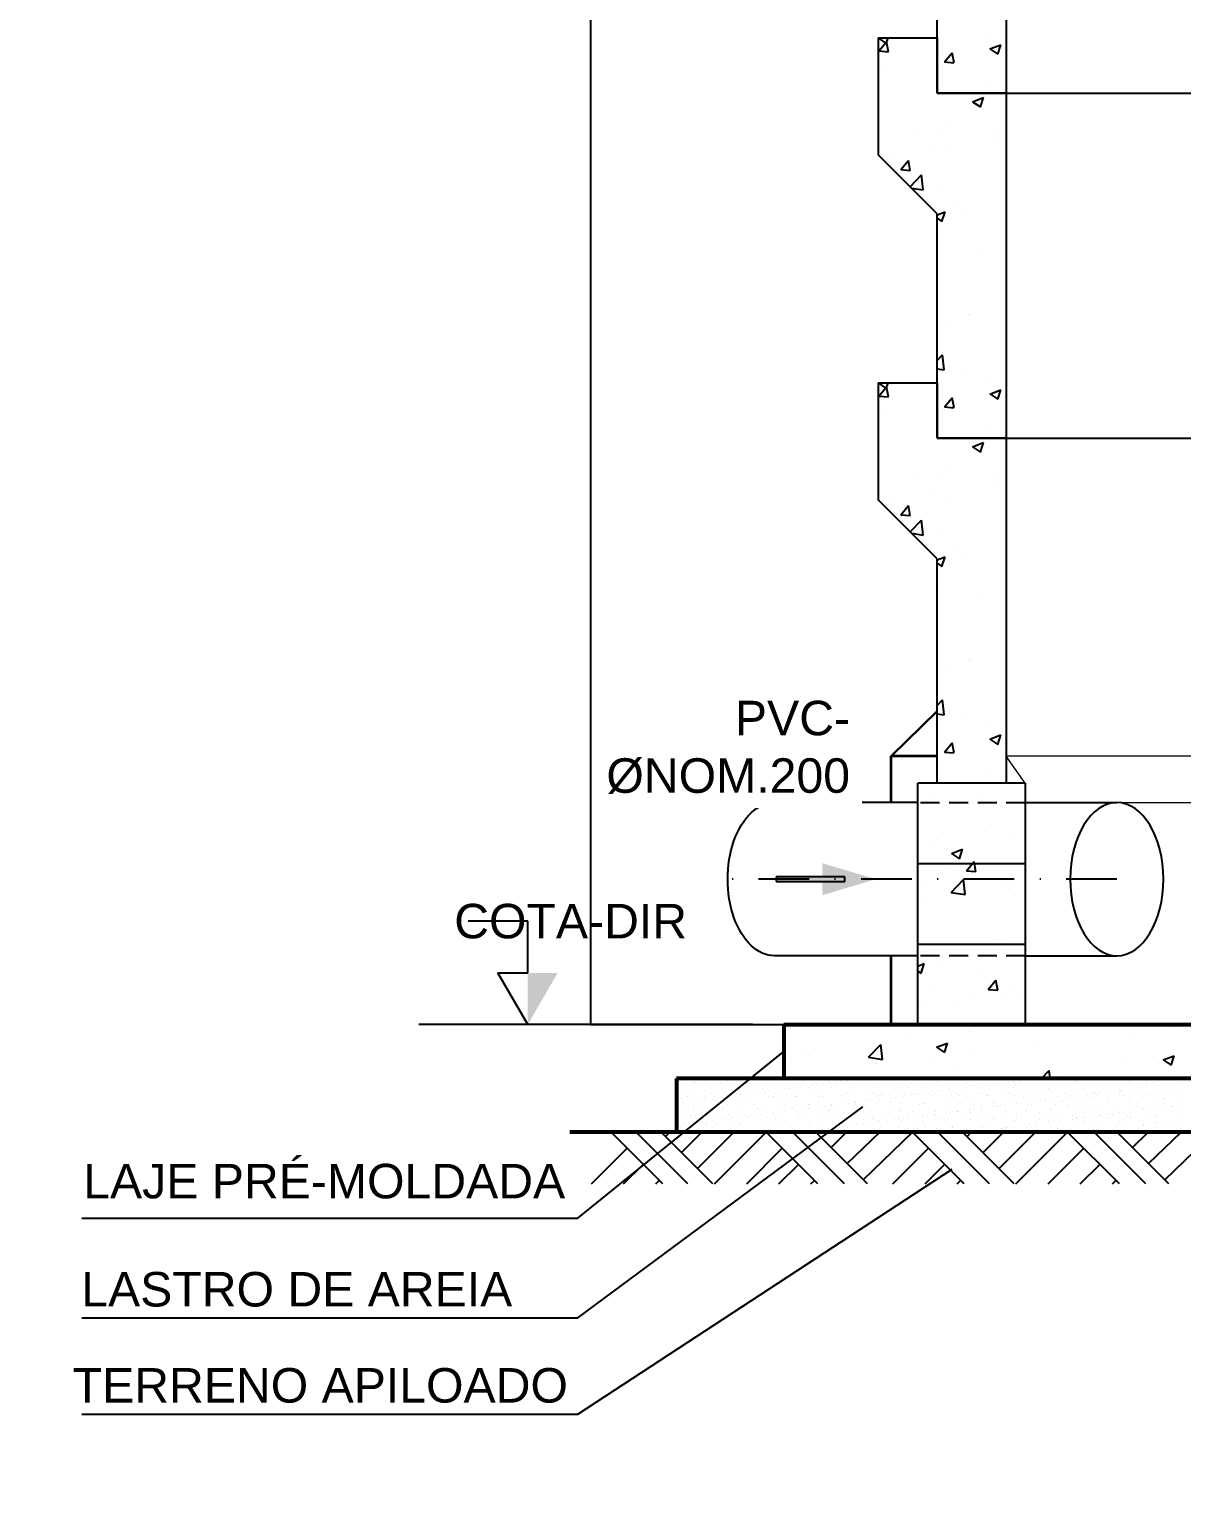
# Model space of a CAD drawing. Extents: x -160 to 364724, y -100 to 7353297.
# Drawn here: x 361129.9 to 361243.3, y 7349176.6 to 7349322.3 of the extents above; entities that cross this region are included whole.
import ezdxf
from ezdxf.enums import TextEntityAlignment as Align

# ---------------------------------------------------------------- set-up
doc = ezdxf.new("R2010")
doc.units = 0
doc.header["$LTSCALE"] = 5
for name, pattern in [('HIDDEN', [0.375, 0.25, -0.125]), ('SGC_DASHDOT', [1, 0.5, -0.25, 0, -0.25]), ('SGC_HIDDEN', [0.375, 0.25, -0.125])]:
    doc.linetypes.add(name, pattern=pattern)
doc.layers.add('AL3', color=3, linetype='Continuous', lineweight=35)
for name, color, linetype in [('desenho', 4, 'Continuous'), ('GER-SIMBOLOS', 1, 'Continuous'), ('PAREDE CONCRETO CORTE', 5, 'Continuous'), ('Paredes', 7, 'Continuous'), ('Q-PLATO', 5, 'Continuous'), ('SANC_COTAS', 1, 'Continuous'), ('SANC_TEXTO', 2, 'Continuous'), ('SGC-Eixos', 253, 'SGC_DASHDOT'), ('SGC-PONTAS', 1, 'SGC_HIDDEN'), ('SGC-Tubos (Desenho Bifilar)', 3, 'Continuous'), ('VEGETAÇÃO', 7, 'Continuous'), ('VISTA 1', 1, 'Continuous'), ('VISTA 2', 2, 'Continuous'), ('VISTA 3', 3, 'Continuous')]:
    doc.layers.add(name, color=color, linetype=linetype)
doc.styles.add('R-80', font='arial.ttf')
doc.styles.get("Standard").update_dxf_attribs({"font": 'arial.ttf'})

msp = doc.modelspace()

# ---------------------------------------------------------------- hatches: boundary and pattern name
at = {"linetype": 'HIDDEN', "ltscale": 40}
for points in [[(361207.95, 7349240.188), (361213.194, 7349238.62), (361207.953, 7349237.043)], [(361210.163, 7349238.849), (361210.152, 7349238.403), (361203.379, 7349238.397), (361203.39, 7349238.843)]]:
    msp.add_hatch(color=256, dxfattribs=at).paths.add_polyline_path(points)

# ---------------------------------------------------------------- linework, layer by layer
for p, q in [((361203.39, 7349238.843), (361203.379, 7349238.397)), ((361203.379, 7349238.397), (361210.152, 7349238.403)), ((361210.163, 7349238.849), (361203.39, 7349238.843)), ((361210.152, 7349238.403), (361210.163, 7349238.849))]:
    msp.add_line(p, q, dxfattribs=at)
msp.add_solid([(361185.125, 7349224.304), (361185.121, 7349224.3), (361185.162, 7349224.267), (361185.158, 7349224.263)])
at = {"layer": 'AL3', "linetype": 'Continuous', "lineweight": 30}
msp.add_line((361214.71, 7349250.714), (361219.242, 7349255.156), dxfattribs=at)
at = {"layer": 'AL3'}
for p, q in [((361214.71, 7349246.162), (361214.71, 7349250.714)), ((361219.242, 7349250.714), (361214.71, 7349250.714)), ((361214.71, 7349224.283), (361214.71, 7349231.078))]:
    msp.add_line(p, q, dxfattribs=at)
at = {"layer": 'desenho', "color": 1}
for p, q in [((361226.036, 7349316.016), (361293.982, 7349316.016)), ((361226.036, 7349282.044), (361293.982, 7349282.044))]:
    msp.add_line(p, q, dxfattribs=at)
at = {"layer": 'GER-SIMBOLOS', "linetype": 'Continuous'}
for p, q in [((361178.924, 7349234.491), (361173.04, 7349234.491)), ((361178.924, 7349224.299), (361175.982, 7349229.395)), ((361175.982, 7349229.395), (361178.924, 7349229.395))]:
    msp.add_line(p, q, dxfattribs=at)
at = {"layer": 'GER-SIMBOLOS'}
for p, q in [((361178.924, 7349229.395), (361178.924, 7349234.491)), ((361192.225, 7349208.615), (361187.129, 7349213.711)), ((361194.702, 7349208.615), (361189.606, 7349213.711)), ((361197.143, 7349208.615), (361192.047, 7349213.711)), ((361192.558, 7349213.362), (361192.907, 7349213.711)), ((361194.141, 7349211.78), (361196.072, 7349213.711)), ((361195.723, 7349210.198), (361199.236, 7349213.711)), ((361197.305, 7349208.615), (361202.401, 7349213.711)), ((361207.497, 7349208.615), (361202.401, 7349213.711)), ((361210.118, 7349208.615), (361205.022, 7349213.711)), ((361212.379, 7349208.615), (361207.283, 7349213.711)), ((361208.801, 7349212.193), (361210.32, 7349213.711)), ((361210.384, 7349210.611), (361213.599, 7349213.711)), ((361211.966, 7349209.028), (361216.822, 7349213.711)), ((361221.918, 7349208.615), (361216.822, 7349213.711)), ((361224.395, 7349208.615), (361219.299, 7349213.711)), ((361226.836, 7349208.615), (361221.74, 7349213.711)), ((361222.251, 7349213.362), (361222.6, 7349213.711)), ((361223.833, 7349211.78), (361225.764, 7349213.711)), ((361225.415, 7349210.198), (361228.929, 7349213.711)), ((361226.998, 7349208.615), (361232.094, 7349213.711)), ((361237.19, 7349208.615), (361232.094, 7349213.711)), ((361239.81, 7349208.615), (361234.714, 7349213.711)), ((361242.072, 7349208.615), (361236.976, 7349213.711)), ((361238.494, 7349212.193), (361240.012, 7349213.711)), ((361240.076, 7349210.611), (361243.291, 7349213.711)), ((361241.659, 7349209.028), (361246.514, 7349213.711)), ((361185.198, 7349208.615), (361188.704, 7349212.121)), ((361200.485, 7349208.615), (361203.991, 7349212.121)), ((361214.891, 7349208.615), (361218.396, 7349212.121)), ((361230.178, 7349208.615), (361233.684, 7349212.121)), ((361188.363, 7349208.615), (361190.286, 7349210.539)), ((361203.65, 7349208.615), (361205.573, 7349210.539)), ((361218.055, 7349208.615), (361219.979, 7349210.539)), ((361233.342, 7349208.615), (361235.266, 7349210.539)), ((361191.527, 7349208.615), (361191.869, 7349208.956)), ((361206.815, 7349208.615), (361207.156, 7349208.956)), ((361221.22, 7349208.615), (361221.561, 7349208.956)), ((361236.507, 7349208.615), (361236.848, 7349208.956))]:
    msp.add_line(p, q, dxfattribs=at)
at = {"layer": 'GER-SIMBOLOS', "linetype": 'Continuous'}
msp.add_solid([(361178.924, 7349229.395), (361181.866, 7349229.395), (361178.924, 7349224.299)], dxfattribs=at)
at = {"layer": 'PAREDE CONCRETO CORTE'}
for p, q in [((361226.036, 7349349.989), (361226.036, 7349316.016)), ((361219.242, 7349316.016), (361219.242, 7349338.099)), ((361213.467, 7349309.901), (361213.467, 7349321.452)), ((361213.467, 7349321.452), (361219.242, 7349321.452)), ((361219.242, 7349321.452), (361219.242, 7349316.016)), ((361219.242, 7349316.016), (361226.036, 7349316.016)), ((361226.036, 7349316.016), (361219.242, 7349316.016)), ((361226.036, 7349316.016), (361226.036, 7349282.044)), ((361219.242, 7349304.126), (361213.467, 7349309.901)), ((361219.242, 7349282.044), (361219.242, 7349304.126)), ((361213.467, 7349275.929), (361213.467, 7349287.479)), ((361213.467, 7349287.479), (361219.242, 7349287.479)), ((361219.242, 7349287.479), (361219.242, 7349282.044)), ((361219.242, 7349282.044), (361226.036, 7349282.044)), ((361226.036, 7349282.044), (361219.242, 7349282.044)), ((361226.036, 7349282.044), (361226.036, 7349248.071)), ((361219.242, 7349270.153), (361213.467, 7349275.929)), ((361219.242, 7349248.071), (361219.242, 7349270.153)), ((361217.353, 7349224.283), (361217.353, 7349248.071)), ((361227.925, 7349248.071), (361217.353, 7349248.071)), ((361226.036, 7349248.071), (361219.242, 7349248.071)), ((361227.925, 7349248.071), (361227.925, 7349224.268)), ((361227.925, 7349240.137), (361217.353, 7349240.137)), ((361227.925, 7349232.202), (361217.353, 7349232.202))]:
    msp.add_line(p, q, dxfattribs=at)
at = {"layer": 'Paredes', "color": 2, "linetype": 'Continuous', "lineweight": 0}
for p, q in [((361227.925, 7349248.071), (361226.036, 7349250.714)), ((361293.982, 7349250.714), (361226.036, 7349250.714)), ((361228.023, 7349246.162), (361292.093, 7349246.162))]:
    msp.add_line(p, q, dxfattribs=at)
at = {"layer": 'Q-PLATO'}
msp.add_circle((361476.319, 7349234.441), 463.496, dxfattribs=at)
at = {"layer": 'SANC_COTAS'}
for p, q in [((361185.141, 7349224.233), (361185.141, 7349450.591)), ((361201.071, 7349224.299), (361168.206, 7349224.299)), ((361222.404, 7349224.283), (361185.091, 7349224.283))]:
    msp.add_line(p, q, dxfattribs=at)
at = {"layer": 'SGC-Eixos', "ltscale": 2}
msp.add_line((361236.945, 7349238.62), (361198.619, 7349238.62), dxfattribs=at)
at = {"layer": 'SGC-PONTAS', "ltscale": 1.5}
for p, q in [((361227.925, 7349246.146), (361217.353, 7349246.146)), ((361227.925, 7349231.062), (361217.353, 7349231.062))]:
    msp.add_line(p, q, dxfattribs=at)
at = {"layer": 'SGC-Tubos (Desenho Bifilar)'}
for p, q in [((361217.353, 7349246.162), (361203.214, 7349246.162)), ((361228.023, 7349246.162), (361236.945, 7349246.162)), ((361217.353, 7349231.078), (361203.214, 7349231.078)), ((361227.925, 7349231.078), (361236.945, 7349231.078))]:
    msp.add_line(p, q, dxfattribs=at)
at = {"layer": 'SGC-Tubos (Desenho Bifilar)', "extrusion": (0, 0, -1)}
msp.add_ellipse((361203.214, 7349238.62), major_axis=(0, -7.542), ratio=0.6093402, start_param=0, end_param=3.1415927, dxfattribs=at)
msp.add_ellipse((361236.945, 7349238.62), major_axis=(0, -7.542), ratio=0.6093365, dxfattribs=at)
at = {"layer": 'VEGETAÇÃO', "color": 1, "linetype": 'Continuous'}
for p, q in [((361213.467, 7349321.425), (361213.537, 7349321.452)), ((361213.467, 7349321.415), (361214.23, 7349320.9)), ((361213.51, 7349320.16), (361214.258, 7349321.053)), ((361214.23, 7349320.9), (361214.415, 7349321.452)), ((361214.442, 7349320.08), (361214.263, 7349321.054)), ((361224.362, 7349321.93), (361224.362, 7349321.93)), ((361224.441, 7349320.36), (361225.528, 7349320.777)), ((361225.214, 7349319.839), (361225.529, 7349320.778)), ((361213.51, 7349320.16), (361214.438, 7349320.079)), ((361219.975, 7349319.083), (361220.724, 7349319.975)), ((361219.975, 7349319.083), (361220.903, 7349319.002)), ((361220.908, 7349319.003), (361220.728, 7349319.976)), ((361224.441, 7349320.361), (361225.214, 7349319.839)), ((361214.112, 7349318.664), (361214.112, 7349318.664)), ((361219.357, 7349318.265), (361219.357, 7349318.265)), ((361219.158, 7349316.167), (361219.158, 7349316.167)), ((361223.993, 7349317.247), (361223.993, 7349317.247)), ((361222.728, 7349315.167), (361223.816, 7349315.585)), ((361222.728, 7349315.168), (361223.501, 7349314.647)), ((361223.501, 7349314.647), (361223.816, 7349315.585)), ((361220.044, 7349313.228), (361220.044, 7349313.228)), ((361216.984, 7349312.385), (361216.984, 7349312.385)), ((361219.761, 7349311.969), (361219.761, 7349311.969)), ((361225.275, 7349312.035), (361225.275, 7349312.035)), ((361218.96, 7349310.553), (361218.96, 7349310.553)), ((361220.259, 7349310.299), (361220.259, 7349310.299)), ((361224.843, 7349311.327), (361224.843, 7349311.327)), ((361215.072, 7349310.041), (361215.072, 7349310.041)), ((361215.665, 7349308.477), (361216.414, 7349309.369)), ((361216.597, 7349308.397), (361216.418, 7349309.37)), ((361215.665, 7349308.477), (361216.593, 7349308.396)), ((361216.587, 7349306.781), (361217.709, 7349307.95)), ((361217.882, 7349306.475), (361217.71, 7349307.95)), ((361216.713, 7349306.655), (361217.881, 7349306.474)), ((361219.572, 7349306.799), (361219.572, 7349306.799)), ((361220.757, 7349305.201), (361220.757, 7349305.201)), ((361219.242, 7349304.017), (361220.036, 7349304.322)), ((361219.242, 7349303.707), (361219.722, 7349303.384)), ((361219.402, 7349303.961), (361219.402, 7349303.961)), ((361219.722, 7349303.384), (361220.037, 7349304.322)), ((361222.185, 7349304.14), (361222.185, 7349304.14)), ((361219.383, 7349301.628), (361219.383, 7349301.628)), ((361223.124, 7349300.55), (361223.124, 7349300.55)), ((361219.998, 7349293.56), (361219.998, 7349293.56)), ((361222.394, 7349294.241), (361222.394, 7349294.241)), ((361222.435, 7349294.117), (361222.435, 7349294.117)), ((361219.242, 7349289.7), (361219.768, 7349290.249)), ((361219.941, 7349288.774), (361219.769, 7349290.249)), ((361219.242, 7349288.881), (361219.94, 7349288.772)), ((361222.196, 7349288.626), (361222.196, 7349288.626)), ((361213.467, 7349287.452), (361213.537, 7349287.479)), ((361213.467, 7349287.442), (361214.23, 7349286.928)), ((361213.51, 7349286.188), (361214.258, 7349287.08)), ((361214.23, 7349286.928), (361214.415, 7349287.479)), ((361214.442, 7349286.107), (361214.263, 7349287.081)), ((361224.362, 7349287.957), (361224.362, 7349287.957)), ((361213.51, 7349286.188), (361214.438, 7349286.106)), ((361219.975, 7349285.11), (361220.724, 7349286.003)), ((361220.908, 7349285.03), (361220.728, 7349286.004)), ((361224.441, 7349286.387), (361225.528, 7349286.805)), ((361224.441, 7349286.388), (361225.214, 7349285.867)), ((361225.214, 7349285.867), (361225.529, 7349286.805)), ((361214.112, 7349284.691), (361214.112, 7349284.691)), ((361219.357, 7349284.292), (361219.357, 7349284.292)), ((361219.975, 7349285.111), (361220.903, 7349285.029)), ((361223.993, 7349283.275), (361223.993, 7349283.275)), ((361219.158, 7349282.195), (361219.158, 7349282.195)), ((361222.728, 7349281.195), (361223.816, 7349281.612)), ((361222.728, 7349281.195), (361223.501, 7349280.674)), ((361223.501, 7349280.674), (361223.816, 7349281.613)), ((361216.984, 7349278.413), (361216.984, 7349278.413)), ((361220.044, 7349279.256), (361220.044, 7349279.256)), ((361219.761, 7349277.997), (361219.761, 7349277.997)), ((361224.843, 7349277.355), (361224.843, 7349277.355)), ((361225.275, 7349278.062), (361225.275, 7349278.062)), ((361215.072, 7349276.068), (361215.072, 7349276.068)), ((361215.665, 7349274.504), (361216.414, 7349275.397)), ((361216.597, 7349274.424), (361216.418, 7349275.398)), ((361218.96, 7349276.58), (361218.96, 7349276.58)), ((361220.259, 7349276.326), (361220.259, 7349276.326)), ((361215.665, 7349274.504), (361216.593, 7349274.423)), ((361216.587, 7349272.808), (361217.709, 7349273.978)), ((361217.882, 7349272.503), (361217.71, 7349273.978)), ((361216.713, 7349272.682), (361217.881, 7349272.501)), ((361219.572, 7349272.826), (361219.572, 7349272.826)), ((361220.757, 7349271.229), (361220.757, 7349271.229)), ((361219.242, 7349270.044), (361220.036, 7349270.349)), ((361219.242, 7349269.735), (361219.722, 7349269.411)), ((361219.402, 7349269.988), (361219.402, 7349269.988)), ((361219.722, 7349269.411), (361220.037, 7349270.35)), ((361222.185, 7349270.167), (361222.185, 7349270.167)), ((361219.383, 7349267.655), (361219.383, 7349267.655)), ((361223.124, 7349266.578), (361223.124, 7349266.578)), ((361219.998, 7349259.587), (361219.998, 7349259.587)), ((361222.394, 7349260.268), (361222.394, 7349260.268)), ((361222.435, 7349260.144), (361222.435, 7349260.144)), ((361219.242, 7349255.728), (361219.768, 7349256.276)), ((361219.941, 7349254.801), (361219.769, 7349256.276)), ((361219.242, 7349254.908), (361219.94, 7349254.8)), ((361222.196, 7349254.654), (361222.196, 7349254.654)), ((361224.362, 7349253.985), (361224.362, 7349253.985)), ((361219.975, 7349251.138), (361220.724, 7349252.03)), ((361220.908, 7349251.057), (361220.728, 7349252.031)), ((361224.441, 7349252.415), (361225.528, 7349252.832)), ((361224.441, 7349252.415), (361225.214, 7349251.894)), ((361225.214, 7349251.894), (361225.529, 7349252.833)), ((361219.975, 7349251.138), (361220.903, 7349251.057)), ((361219.357, 7349250.32), (361219.357, 7349250.32)), ((361223.993, 7349249.302), (361223.993, 7349249.302)), ((361226.603, 7349248.067), (361226.603, 7349248.067)), ((361218.628, 7349246.973), (361218.628, 7349246.973)), ((361223.078, 7349246.909), (361223.078, 7349246.909)), ((361221.337, 7349246.048), (361221.337, 7349246.048)), ((361224.612, 7349243.961), (361224.612, 7349243.961)), ((361219.907, 7349243.176), (361219.907, 7349243.176)), ((361226.414, 7349242.896), (361226.414, 7349242.896)), ((361218.439, 7349241.802), (361218.439, 7349241.802)), ((361220.662, 7349241.151), (361221.749, 7349241.569)), ((361220.662, 7349241.152), (361221.435, 7349240.631)), ((361221.435, 7349240.631), (361221.75, 7349241.57)), ((361219.952, 7349239.919), (361219.952, 7349239.919)), ((361222.13, 7349239.455), (361222.879, 7349240.347)), ((361222.13, 7349239.455), (361223.059, 7349239.373)), ((361223.063, 7349239.374), (361222.883, 7349240.348)), ((361218.247, 7349238.153), (361218.247, 7349238.153)), ((361220.618, 7349237.314), (361221.827, 7349238.575)), ((361222, 7349237.1), (361221.828, 7349238.575)), ((361225.63, 7349238.341), (361225.63, 7349238.341)), ((361226.225, 7349237.725), (361226.225, 7349237.725)), ((361226.539, 7349237.802), (361226.539, 7349237.802)), ((361218.25, 7349236.632), (361218.25, 7349236.632)), ((361220.618, 7349237.313), (361222, 7349237.099)), ((361221.544, 7349232.215), (361221.544, 7349232.215)), ((361225.432, 7349232.727), (361225.432, 7349232.727)), ((361226.036, 7349232.555), (361226.036, 7349232.555)), ((361217.353, 7349230.069), (361217.97, 7349230.306)), ((361217.655, 7349229.368), (361217.97, 7349230.306)), ((361218.061, 7349231.461), (361218.061, 7349231.461)), ((361219.311, 7349230.651), (361219.311, 7349230.651)), ((361217.353, 7349229.572), (361217.655, 7349229.368)), ((361223.514, 7349229.865), (361223.514, 7349229.865)), ((361218.497, 7349228.129), (361218.497, 7349228.129)), ((361224.285, 7349227.771), (361225.034, 7349228.664)), ((361224.285, 7349227.771), (361225.214, 7349227.69)), ((361225.218, 7349227.691), (361225.038, 7349228.665)), ((361225.847, 7349227.384), (361225.847, 7349227.384)), ((361226.789, 7349227.779), (361226.789, 7349227.779)), ((361227.229, 7349227.375), (361227.229, 7349227.375)), ((361217.458, 7349226.089), (361217.458, 7349226.089)), ((361217.872, 7349226.291), (361217.872, 7349226.291)), ((361221.346, 7349226.601), (361221.346, 7349226.601)), ((361223.033, 7349227.241), (361223.033, 7349227.241)), ((361216.361, 7349223.51), (361216.361, 7349223.51)), ((361222.292, 7349223.653), (361222.292, 7349223.653)), ((361238.413, 7349223.461), (361238.413, 7349223.461)), ((361242.302, 7349223.973), (361242.302, 7349223.973)), ((361206.379, 7349221.495), (361206.379, 7349221.495)), ((361207.302, 7349221.955), (361207.302, 7349221.955)), ((361212.494, 7349221.095), (361213.704, 7349222.356)), ((361213.877, 7349220.881), (361213.705, 7349222.356)), ((361214.225, 7349222.489), (361214.225, 7349222.489)), ((361219.185, 7349222.063), (361220.272, 7349222.481)), ((361219.185, 7349222.064), (361219.958, 7349221.543)), ((361219.958, 7349221.543), (361220.273, 7349222.481)), ((361228.604, 7349222.169), (361228.604, 7349222.169)), ((361204.891, 7349220.828), (361204.891, 7349220.828)), ((361212.495, 7349221.093), (361213.877, 7349220.879)), ((361213.183, 7349220.477), (361213.183, 7349220.477)), ((361218.833, 7349220.883), (361218.833, 7349220.883)), ((361221.474, 7349220.127), (361221.474, 7349220.127)), ((361222.721, 7349221.395), (361222.721, 7349221.395)), ((361237.923, 7349220.571), (361237.923, 7349220.571)), ((361240.409, 7349221.184), (361240.409, 7349221.184)), ((361241.507, 7349220.819), (361242.594, 7349221.237)), ((361241.507, 7349220.82), (361242.28, 7349220.299)), ((361242.28, 7349220.299), (361242.595, 7349221.237)), ((361193.992, 7349218.682), (361193.992, 7349218.682)), ((361194.517, 7349218.919), (361194.517, 7349218.919)), ((361194.966, 7349218.979), (361194.966, 7349218.979)), ((361195.225, 7349218.573), (361195.225, 7349218.573)), ((361195.4, 7349218.569), (361195.4, 7349218.569)), ((361196.322, 7349218.766), (361196.322, 7349218.766)), ((361197.912, 7349218.578), (361197.912, 7349218.578)), ((361198.581, 7349218.794), (361198.581, 7349218.794)), ((361200.6, 7349218.583), (361200.6, 7349218.583)), ((361200.788, 7349218.784), (361200.788, 7349218.784)), ((361203.119, 7349218.868), (361203.119, 7349218.868)), ((361203.287, 7349218.587), (361203.287, 7349218.587)), ((361205.378, 7349218.897), (361205.378, 7349218.897)), ((361205.974, 7349218.592), (361205.974, 7349218.592)), ((361207.585, 7349218.886), (361207.585, 7349218.886)), ((361208.452, 7349218.997), (361208.513, 7349219.071)), ((361208.532, 7349218.997), (361208.518, 7349219.072)), ((361208.661, 7349218.597), (361208.661, 7349218.597)), ((361209.023, 7349219.592), (361209.023, 7349219.592)), ((361209.249, 7349218.625), (361209.249, 7349218.625)), ((361209.698, 7349218.684), (361209.698, 7349218.684)), ((361209.916, 7349218.97), (361209.916, 7349218.97)), ((361210.4, 7349218.776), (361210.4, 7349218.776)), ((361211.349, 7349218.602), (361211.349, 7349218.602)), ((361211.572, 7349218.93), (361211.572, 7349218.93)), ((361212.021, 7349218.99), (361212.021, 7349218.99)), ((361212.066, 7349218.969), (361212.066, 7349218.969)), ((361214.036, 7349218.607), (361214.036, 7349218.607)), ((361214.382, 7349218.988), (361214.382, 7349218.988)), ((361216.723, 7349218.612), (361216.723, 7349218.612)), ((361219.023, 7349218.863), (361219.023, 7349218.863)), ((361219.41, 7349218.617), (361219.41, 7349218.617)), ((361222.097, 7349218.622), (361222.097, 7349218.622)), ((361222.368, 7349218.932), (361222.368, 7349218.932)), ((361224.785, 7349218.627), (361224.785, 7349218.627)), ((361225.821, 7349218.903), (361225.821, 7349218.903)), ((361225.98, 7349218.757), (361225.98, 7349218.757)), ((361226.304, 7349218.636), (361226.304, 7349218.636)), ((361226.753, 7349218.695), (361226.753, 7349218.695)), ((361227.454, 7349218.787), (361227.454, 7349218.787)), ((361227.472, 7349218.631), (361227.472, 7349218.631)), ((361228.626, 7349218.942), (361228.626, 7349218.942)), ((361229.324, 7349218.826), (361229.324, 7349218.826)), ((361229.525, 7349218.997), (361230.281, 7349219.785)), ((361229.766, 7349219.777), (361229.766, 7349219.777)), ((361230.078, 7349219.576), (361230.078, 7349219.576)), ((361230.159, 7349218.636), (361230.159, 7349218.636)), ((361230.374, 7349218.997), (361230.282, 7349219.785)), ((361231.351, 7349219.629), (361231.351, 7349219.629)), ((361232.777, 7349218.797), (361232.777, 7349218.797)), ((361232.846, 7349218.641), (361232.846, 7349218.641)), ((361232.936, 7349218.651), (361232.936, 7349218.651)), ((361235.533, 7349218.646), (361235.533, 7349218.646)), ((361235.99, 7349218.525), (361235.99, 7349218.525)), ((361236.281, 7349218.72), (361236.281, 7349218.72)), ((361238.057, 7349219.426), (361238.057, 7349219.426)), ((361238.197, 7349218.515), (361238.197, 7349218.515)), ((361238.221, 7349218.651), (361238.221, 7349218.651)), ((361239.734, 7349218.691), (361239.734, 7349218.691)), ((361239.893, 7349218.545), (361239.893, 7349218.545)), ((361240.528, 7349218.599), (361240.528, 7349218.599)), ((361240.908, 7349218.656), (361240.908, 7349218.656)), ((361242.787, 7349218.627), (361242.787, 7349218.627)), ((361243.238, 7349218.614), (361243.238, 7349218.614)), ((361194.248, 7349217.478), (361194.248, 7349217.478)), ((361194.612, 7349217.247), (361194.612, 7349217.247)), ((361195.21, 7349217.912), (361195.21, 7349217.912)), ((361195.559, 7349218.423), (361195.559, 7349218.423)), ((361196.31, 7349217.735), (361196.31, 7349217.735)), ((361196.377, 7349217.103), (361196.377, 7349217.103)), ((361196.936, 7349217.483), (361196.936, 7349217.483)), ((361197.299, 7349217.251), (361197.299, 7349217.251)), ((361197.417, 7349217.901), (361197.417, 7349217.901)), ((361197.635, 7349217.096), (361197.635, 7349217.096)), ((361198.084, 7349217.155), (361198.084, 7349217.155)), ((361198.635, 7349217.132), (361198.635, 7349217.132)), ((361198.786, 7349217.247), (361198.786, 7349217.247)), ((361198.904, 7349218.493), (361198.904, 7349218.493)), ((361199.623, 7349217.488), (361199.623, 7349217.488)), ((361199.748, 7349217.985), (361199.748, 7349217.985)), ((361199.763, 7349217.706), (361199.763, 7349217.706)), ((361199.922, 7349217.56), (361199.922, 7349217.56)), ((361199.958, 7349217.402), (361199.958, 7349217.402)), ((361199.987, 7349217.256), (361199.987, 7349217.256)), ((361200.407, 7349217.461), (361200.407, 7349217.461)), ((361200.843, 7349217.121), (361200.843, 7349217.121)), ((361201.109, 7349217.553), (361201.109, 7349217.553)), ((361202.006, 7349218.014), (361202.006, 7349218.014)), ((361202.281, 7349217.707), (361202.281, 7349217.707)), ((361202.31, 7349217.493), (361202.31, 7349217.493)), ((361202.357, 7349218.463), (361202.357, 7349218.463)), ((361202.516, 7349218.317), (361202.516, 7349218.317)), ((361202.674, 7349217.261), (361202.674, 7349217.261)), ((361202.73, 7349217.766), (361202.73, 7349217.766)), ((361203.173, 7349217.205), (361203.173, 7349217.205)), ((361203.266, 7349217.63), (361203.266, 7349217.63)), ((361203.431, 7349217.859), (361203.431, 7349217.859)), ((361204.214, 7349218.004), (361204.214, 7349218.004)), ((361204.603, 7349218.013), (361204.603, 7349218.013)), ((361204.997, 7349217.498), (361204.997, 7349217.498)), ((361205.053, 7349218.072), (361205.053, 7349218.072)), ((361205.361, 7349217.266), (361205.361, 7349217.266)), ((361205.432, 7349217.234), (361205.432, 7349217.234)), ((361205.754, 7349218.165), (361205.754, 7349218.165)), ((361205.86, 7349218.387), (361205.86, 7349218.387)), ((361206.544, 7349218.088), (361206.544, 7349218.088)), ((361206.719, 7349217.6), (361206.719, 7349217.6)), ((361206.878, 7349217.454), (361206.878, 7349217.454)), ((361206.926, 7349218.319), (361206.926, 7349218.319)), ((361207.375, 7349218.378), (361207.375, 7349218.378)), ((361207.639, 7349217.223), (361207.639, 7349217.223)), ((361207.684, 7349217.503), (361207.684, 7349217.503)), ((361208.048, 7349217.271), (361208.048, 7349217.271)), ((361208.077, 7349218.47), (361208.077, 7349218.47)), ((361208.803, 7349218.116), (361208.803, 7349218.116)), ((361209.313, 7349218.357), (361209.313, 7349218.357)), ((361209.472, 7349218.211), (361209.472, 7349218.211)), ((361209.97, 7349217.307), (361209.97, 7349217.307)), ((361210.223, 7349217.524), (361210.223, 7349217.524)), ((361210.372, 7349217.508), (361210.372, 7349217.508)), ((361210.735, 7349217.276), (361210.735, 7349217.276)), ((361211.011, 7349218.106), (361211.011, 7349218.106)), ((361212.229, 7349217.336), (361212.229, 7349217.336)), ((361212.817, 7349218.281), (361212.817, 7349218.281)), ((361213.059, 7349217.513), (361213.059, 7349217.513)), ((361213.341, 7349218.19), (361213.341, 7349218.19)), ((361213.423, 7349217.281), (361213.423, 7349217.281)), ((361213.676, 7349217.494), (361213.676, 7349217.494)), ((361213.835, 7349217.348), (361213.835, 7349217.348)), ((361214.436, 7349217.326), (361214.436, 7349217.326)), ((361214.69, 7349217.107), (361214.69, 7349217.107)), ((361215.139, 7349217.166), (361215.139, 7349217.166)), ((361215.6, 7349218.219), (361215.6, 7349218.219)), ((361215.746, 7349217.517), (361215.746, 7349217.517)), ((361215.841, 7349217.258), (361215.841, 7349217.258)), ((361216.11, 7349217.286), (361216.11, 7349217.286)), ((361216.27, 7349218.251), (361216.27, 7349218.251)), ((361216.429, 7349218.106), (361216.429, 7349218.106)), ((361216.767, 7349217.41), (361216.767, 7349217.41)), ((361217.013, 7349217.413), (361217.013, 7349217.413)), ((361217.18, 7349217.418), (361217.18, 7349217.418)), ((361217.462, 7349217.472), (361217.462, 7349217.472)), ((361217.807, 7349218.208), (361217.807, 7349218.208)), ((361218.163, 7349217.564), (361218.163, 7349217.564)), ((361218.433, 7349217.522), (361218.433, 7349217.522)), ((361218.797, 7349217.29), (361218.797, 7349217.29)), ((361219.025, 7349217.438), (361219.025, 7349217.438)), ((361219.335, 7349217.718), (361219.335, 7349217.718)), ((361219.774, 7349218.175), (361219.774, 7349218.175)), ((361219.785, 7349217.778), (361219.785, 7349217.778)), ((361220.138, 7349218.292), (361220.138, 7349218.292)), ((361220.486, 7349217.87), (361220.486, 7349217.87)), ((361220.633, 7349217.388), (361220.633, 7349217.388)), ((361220.792, 7349217.242), (361220.792, 7349217.242)), ((361221.12, 7349217.527), (361221.12, 7349217.527)), ((361221.233, 7349217.428), (361221.233, 7349217.428)), ((361221.484, 7349217.295), (361221.484, 7349217.295)), ((361221.658, 7349218.024), (361221.658, 7349218.024)), ((361222.107, 7349218.083), (361222.107, 7349218.083)), ((361222.397, 7349218.321), (361222.397, 7349218.321)), ((361222.809, 7349218.176), (361222.809, 7349218.176)), ((361223.227, 7349218.145), (361223.227, 7349218.145)), ((361223.386, 7349218), (361223.386, 7349218)), ((361223.563, 7349217.512), (361223.563, 7349217.512)), ((361223.808, 7349217.532), (361223.808, 7349217.532)), ((361223.981, 7349218.33), (361223.981, 7349218.33)), ((361224.136, 7349217.312), (361224.136, 7349217.312)), ((361224.171, 7349217.3), (361224.171, 7349217.3)), ((361224.43, 7349218.389), (361224.43, 7349218.389)), ((361224.604, 7349218.31), (361224.604, 7349218.31)), ((361225.132, 7349218.482), (361225.132, 7349218.482)), ((361225.822, 7349217.541), (361225.822, 7349217.541)), ((361226.495, 7349217.537), (361226.495, 7349217.537)), ((361226.73, 7349218.069), (361226.73, 7349218.069)), ((361226.859, 7349217.305), (361226.859, 7349217.305)), ((361226.935, 7349218.394), (361226.935, 7349218.394)), ((361227.589, 7349217.282), (361227.589, 7349217.282)), ((361227.748, 7349217.136), (361227.748, 7349217.136)), ((361228.03, 7349217.53), (361228.03, 7349217.53)), ((361229.182, 7349217.542), (361229.182, 7349217.542)), ((361229.193, 7349218.423), (361229.193, 7349218.423)), ((361229.546, 7349217.31), (361229.546, 7349217.31)), ((361230.183, 7349218.039), (361230.183, 7349218.039)), ((361230.342, 7349217.894), (361230.342, 7349217.894)), ((361230.36, 7349217.614), (361230.36, 7349217.614)), ((361231.093, 7349217.206), (361231.093, 7349217.206)), ((361231.401, 7349218.412), (361231.401, 7349218.412)), ((361231.745, 7349217.118), (361231.745, 7349217.118)), ((361231.869, 7349217.547), (361231.869, 7349217.547)), ((361232.194, 7349217.177), (361232.194, 7349217.177)), ((361232.233, 7349217.315), (361232.233, 7349217.315)), ((361232.619, 7349217.643), (361232.619, 7349217.643)), ((361232.895, 7349217.269), (361232.895, 7349217.269)), ((361233.687, 7349217.963), (361233.687, 7349217.963)), ((361233.731, 7349218.496), (361233.731, 7349218.496)), ((361234.067, 7349217.424), (361234.067, 7349217.424)), ((361234.517, 7349217.483), (361234.517, 7349217.483)), ((361234.546, 7349217.176), (361234.546, 7349217.176)), ((361234.556, 7349217.552), (361234.556, 7349217.552)), ((361234.826, 7349217.632), (361234.826, 7349217.632)), ((361234.92, 7349217.32), (361234.92, 7349217.32)), ((361235.218, 7349217.575), (361235.218, 7349217.575)), ((361236.39, 7349217.73), (361236.39, 7349217.73)), ((361236.839, 7349217.789), (361236.839, 7349217.789)), ((361237.14, 7349217.933), (361237.14, 7349217.933)), ((361237.157, 7349217.716), (361237.157, 7349217.716)), ((361237.244, 7349217.556), (361237.244, 7349217.556)), ((361237.299, 7349217.788), (361237.299, 7349217.788)), ((361237.541, 7349217.881), (361237.541, 7349217.881)), ((361237.608, 7349217.325), (361237.608, 7349217.325)), ((361238.05, 7349217.1), (361238.05, 7349217.1)), ((361238.713, 7349218.035), (361238.713, 7349218.035)), ((361239.162, 7349218.094), (361239.162, 7349218.094)), ((361239.416, 7349217.745), (361239.416, 7349217.745)), ((361239.864, 7349218.187), (361239.864, 7349218.187)), ((361239.931, 7349217.561), (361239.931, 7349217.561)), ((361240.295, 7349217.33), (361240.295, 7349217.33)), ((361240.644, 7349217.857), (361240.644, 7349217.857)), ((361241.036, 7349218.341), (361241.036, 7349218.341)), ((361241.485, 7349218.4), (361241.485, 7349218.4)), ((361241.502, 7349217.07), (361241.502, 7349217.07)), ((361241.623, 7349217.734), (361241.623, 7349217.734)), ((361242.186, 7349218.493), (361242.186, 7349218.493)), ((361242.618, 7349217.566), (361242.618, 7349217.566)), ((361242.982, 7349217.334), (361242.982, 7349217.334)), ((361193.716, 7349216.978), (361193.716, 7349216.978)), ((361194.046, 7349217.019), (361194.046, 7349217.019)), ((361194.14, 7349216.636), (361194.14, 7349216.636)), ((361194.575, 7349216.191), (361194.575, 7349216.191)), ((361194.734, 7349216.045), (361194.734, 7349216.045)), ((361195.264, 7349216.249), (361195.264, 7349216.249)), ((361195.312, 7349216.79), (361195.312, 7349216.79)), ((361195.762, 7349216.849), (361195.762, 7349216.849)), ((361195.922, 7349216.412), (361195.922, 7349216.412)), ((361196.463, 7349216.941), (361196.463, 7349216.941)), ((361197.169, 7349216.948), (361197.169, 7349216.948)), ((361197.328, 7349216.803), (361197.328, 7349216.803)), ((361197.471, 7349216.239), (361197.471, 7349216.239)), ((361198.078, 7349216.115), (361198.078, 7349216.115)), ((361198.609, 7349216.417), (361198.609, 7349216.417)), ((361199.802, 7349216.323), (361199.802, 7349216.323)), ((361200.672, 7349216.872), (361200.672, 7349216.872)), ((361201.297, 7349216.422), (361201.297, 7349216.422)), ((361201.531, 7349216.085), (361201.531, 7349216.085)), ((361201.69, 7349215.939), (361201.69, 7349215.939)), ((361202.061, 7349216.352), (361202.061, 7349216.352)), ((361203.525, 7349215.637), (361203.525, 7349215.637)), ((361203.984, 7349216.427), (361203.984, 7349216.427)), ((361204.125, 7349216.843), (361204.125, 7349216.843)), ((361204.227, 7349215.729), (361204.227, 7349215.729)), ((361204.268, 7349216.341), (361204.268, 7349216.341)), ((361204.284, 7349216.697), (361204.284, 7349216.697)), ((361205.035, 7349216.009), (361205.035, 7349216.009)), ((361205.399, 7349215.884), (361205.399, 7349215.884)), ((361205.848, 7349215.943), (361205.848, 7349215.943)), ((361206.55, 7349216.035), (361206.55, 7349216.035)), ((361206.599, 7349216.425), (361206.599, 7349216.425)), ((361206.671, 7349216.432), (361206.671, 7349216.432)), ((361207.629, 7349216.766), (361207.629, 7349216.766)), ((361207.722, 7349216.189), (361207.722, 7349216.189)), ((361208.171, 7349216.249), (361208.171, 7349216.249)), ((361208.488, 7349215.979), (361208.488, 7349215.979)), ((361208.647, 7349215.833), (361208.647, 7349215.833)), ((361208.858, 7349216.454), (361208.858, 7349216.454)), ((361208.872, 7349216.341), (361208.872, 7349216.341)), ((361209.358, 7349216.436), (361209.358, 7349216.436)), ((361210.024, 7349215.645), (361210.024, 7349215.645)), ((361210.044, 7349216.495), (361210.044, 7349216.495)), ((361210.494, 7349216.554), (361210.494, 7349216.554)), ((361211.065, 7349216.443), (361211.065, 7349216.443)), ((361211.082, 7349216.737), (361211.082, 7349216.737)), ((361211.195, 7349216.647), (361211.195, 7349216.647)), ((361211.241, 7349216.591), (361211.241, 7349216.591)), ((361211.992, 7349215.903), (361211.992, 7349215.903)), ((361212.045, 7349216.441), (361212.045, 7349216.441)), ((361212.283, 7349215.674), (361212.283, 7349215.674)), ((361212.367, 7349216.801), (361212.367, 7349216.801)), ((361212.816, 7349216.86), (361212.816, 7349216.86)), ((361213.396, 7349216.527), (361213.396, 7349216.527)), ((361213.518, 7349216.953), (361213.518, 7349216.953)), ((361214.49, 7349215.663), (361214.49, 7349215.663)), ((361214.586, 7349216.66), (361214.586, 7349216.66)), ((361214.733, 7349216.446), (361214.733, 7349216.446)), ((361215.445, 7349215.873), (361215.445, 7349215.873)), ((361215.604, 7349215.728), (361215.604, 7349215.728)), ((361215.654, 7349216.556), (361215.654, 7349216.556)), ((361216.821, 7349215.747), (361216.821, 7349215.747)), ((361217.42, 7349216.451), (361217.42, 7349216.451)), ((361217.862, 7349216.545), (361217.862, 7349216.545)), ((361218.039, 7349216.631), (361218.039, 7349216.631)), ((361218.198, 7349216.485), (361218.198, 7349216.485)), ((361218.948, 7349215.797), (361218.948, 7349215.797)), ((361219.08, 7349215.776), (361219.08, 7349215.776)), ((361220.107, 7349216.456), (361220.107, 7349216.456)), ((361220.131, 7349215.589), (361220.131, 7349215.589)), ((361220.192, 7349216.629), (361220.192, 7349216.629)), ((361220.58, 7349215.648), (361220.58, 7349215.648)), ((361221.282, 7349215.74), (361221.282, 7349215.74)), ((361221.287, 7349215.765), (361221.287, 7349215.765)), ((361221.542, 7349216.554), (361221.542, 7349216.554)), ((361222.401, 7349215.767), (361222.401, 7349215.767)), ((361222.451, 7349216.658), (361222.451, 7349216.658)), ((361222.454, 7349215.895), (361222.454, 7349215.895)), ((361222.56, 7349215.622), (361222.56, 7349215.622)), ((361222.794, 7349216.461), (361222.794, 7349216.461)), ((361222.903, 7349215.954), (361222.903, 7349215.954)), ((361223.604, 7349216.046), (361223.604, 7349216.046)), ((361223.618, 7349215.849), (361223.618, 7349215.849)), ((361224.658, 7349216.648), (361224.658, 7349216.648)), ((361224.777, 7349216.201), (361224.777, 7349216.201)), ((361224.995, 7349216.525), (361224.995, 7349216.525)), ((361225.154, 7349216.379), (361225.154, 7349216.379)), ((361225.226, 7349216.26), (361225.226, 7349216.26)), ((361225.481, 7349216.466), (361225.481, 7349216.466)), ((361225.877, 7349215.878), (361225.877, 7349215.878)), ((361225.905, 7349215.691), (361225.905, 7349215.691)), ((361225.927, 7349216.352), (361225.927, 7349216.352)), ((361226.989, 7349216.732), (361226.989, 7349216.732)), ((361227.099, 7349216.506), (361227.099, 7349216.506)), ((361227.548, 7349216.565), (361227.548, 7349216.565)), ((361228.084, 7349215.867), (361228.084, 7349215.867)), ((361228.169, 7349216.471), (361228.169, 7349216.471)), ((361228.25, 7349216.658), (361228.25, 7349216.658)), ((361228.499, 7349216.448), (361228.499, 7349216.448)), ((361229.248, 7349216.76), (361229.248, 7349216.76)), ((361229.358, 7349215.661), (361229.358, 7349215.661)), ((361229.422, 7349216.812), (361229.422, 7349216.812)), ((361229.871, 7349216.871), (361229.871, 7349216.871)), ((361230.415, 7349215.951), (361230.415, 7349215.951)), ((361230.573, 7349216.964), (361230.573, 7349216.964)), ((361230.856, 7349216.475), (361230.856, 7349216.475)), ((361231.455, 7349216.75), (361231.455, 7349216.75)), ((361231.952, 7349216.419), (361231.952, 7349216.419)), ((361232.111, 7349216.273), (361232.111, 7349216.273)), ((361232.673, 7349215.98), (361232.673, 7349215.98)), ((361233.543, 7349216.48), (361233.543, 7349216.48)), ((361233.786, 7349216.834), (361233.786, 7349216.834)), ((361234.705, 7349217.03), (361234.705, 7349217.03)), ((361234.881, 7349215.97), (361234.881, 7349215.97)), ((361235.456, 7349216.342), (361235.456, 7349216.342)), ((361236.044, 7349216.863), (361236.044, 7349216.863)), ((361236.23, 7349216.485), (361236.23, 7349216.485)), ((361237.186, 7349215.6), (361237.186, 7349215.6)), ((361237.211, 7349216.054), (361237.211, 7349216.054)), ((361237.635, 7349215.659), (361237.635, 7349215.659)), ((361238.252, 7349216.852), (361238.252, 7349216.852)), ((361238.337, 7349215.752), (361238.337, 7349215.752)), ((361238.908, 7349216.313), (361238.908, 7349216.313)), ((361238.918, 7349216.49), (361238.918, 7349216.49)), ((361239.067, 7349216.167), (361239.067, 7349216.167)), ((361239.47, 7349216.082), (361239.47, 7349216.082)), ((361239.509, 7349215.906), (361239.509, 7349215.906)), ((361239.958, 7349215.965), (361239.958, 7349215.965)), ((361240.582, 7349216.936), (361240.582, 7349216.936)), ((361240.659, 7349216.057), (361240.659, 7349216.057)), ((361241.605, 7349216.495), (361241.605, 7349216.495)), ((361241.661, 7349216.924), (361241.661, 7349216.924)), ((361241.677, 7349216.072), (361241.677, 7349216.072)), ((361241.831, 7349216.212), (361241.831, 7349216.212)), ((361242.28, 7349216.271), (361242.28, 7349216.271)), ((361242.412, 7349216.236), (361242.412, 7349216.236)), ((361242.841, 7349216.965), (361242.841, 7349216.965)), ((361242.982, 7349216.363), (361242.982, 7349216.363)), ((361193.785, 7349214.355), (361193.785, 7349214.355)), ((361193.932, 7349214.246), (361193.932, 7349214.246)), ((361194.1, 7349215.356), (361194.1, 7349215.356)), ((361194.234, 7349214.414), (361194.234, 7349214.414)), ((361194.936, 7349214.506), (361194.936, 7349214.506)), ((361194.945, 7349215.318), (361194.945, 7349215.318)), ((361195.309, 7349215.086), (361195.309, 7349215.086)), ((361195.318, 7349214.587), (361195.318, 7349214.587)), ((361195.484, 7349215.357), (361195.484, 7349215.357)), ((361196.108, 7349214.66), (361196.108, 7349214.66)), ((361196.343, 7349214.57), (361196.343, 7349214.57)), ((361196.431, 7349215.44), (361196.431, 7349215.44)), ((361196.502, 7349214.425), (361196.502, 7349214.425)), ((361196.557, 7349214.72), (361196.557, 7349214.72)), ((361196.619, 7349214.251), (361196.619, 7349214.251)), ((361197.259, 7349214.812), (361197.259, 7349214.812)), ((361197.526, 7349214.576), (361197.526, 7349214.576)), ((361197.632, 7349215.322), (361197.632, 7349215.322)), ((361197.996, 7349215.091), (361197.996, 7349215.091)), ((361198.431, 7349214.966), (361198.431, 7349214.966)), ((361198.69, 7349215.469), (361198.69, 7349215.469)), ((361198.88, 7349215.025), (361198.88, 7349215.025)), ((361198.937, 7349215.328), (361198.937, 7349215.328)), ((361199.096, 7349215.182), (361199.096, 7349215.182)), ((361199.306, 7349214.256), (361199.306, 7349214.256)), ((361199.581, 7349215.118), (361199.581, 7349215.118)), ((361199.847, 7349214.494), (361199.847, 7349214.494)), ((361199.856, 7349214.66), (361199.856, 7349214.66)), ((361200.32, 7349215.327), (361200.32, 7349215.327)), ((361200.684, 7349215.096), (361200.684, 7349215.096)), ((361200.753, 7349215.272), (361200.753, 7349215.272)), ((361200.897, 7349215.459), (361200.897, 7349215.459)), ((361201.203, 7349215.331), (361201.203, 7349215.331)), ((361201.904, 7349215.424), (361201.904, 7349215.424)), ((361201.993, 7349214.261), (361201.993, 7349214.261)), ((361202.115, 7349214.689), (361202.115, 7349214.689)), ((361202.441, 7349215.252), (361202.441, 7349215.252)), ((361203.007, 7349215.332), (361203.007, 7349215.332)), ((361203.076, 7349215.578), (361203.076, 7349215.578)), ((361203.228, 7349215.543), (361203.228, 7349215.543)), ((361203.3, 7349214.465), (361203.3, 7349214.465)), ((361203.371, 7349215.1), (361203.371, 7349215.1)), ((361203.459, 7349214.319), (361203.459, 7349214.319)), ((361204.323, 7349214.678), (361204.323, 7349214.678)), ((361204.681, 7349214.266), (361204.681, 7349214.266)), ((361205.486, 7349215.571), (361205.486, 7349215.571)), ((361205.694, 7349215.337), (361205.694, 7349215.337)), ((361205.894, 7349215.222), (361205.894, 7349215.222)), ((361206.053, 7349215.076), (361206.053, 7349215.076)), ((361206.058, 7349215.105), (361206.058, 7349215.105)), ((361206.653, 7349214.762), (361206.653, 7349214.762)), ((361206.804, 7349214.388), (361206.804, 7349214.388)), ((361207.368, 7349214.271), (361207.368, 7349214.271)), ((361207.694, 7349215.561), (361207.694, 7349215.561)), ((361208.381, 7349215.342), (361208.381, 7349215.342)), ((361208.745, 7349215.11), (361208.745, 7349215.11)), ((361208.912, 7349214.791), (361208.912, 7349214.791)), ((361209.398, 7349215.146), (361209.398, 7349215.146)), ((361209.668, 7349214.211), (361209.668, 7349214.211)), ((361210.055, 7349214.276), (361210.055, 7349214.276)), ((361210.257, 7349214.359), (361210.257, 7349214.359)), ((361210.416, 7349214.213), (361210.416, 7349214.213)), ((361210.84, 7349214.366), (361210.84, 7349214.366)), ((361211.068, 7349215.347), (361211.068, 7349215.347)), ((361211.119, 7349214.781), (361211.119, 7349214.781)), ((361211.289, 7349214.425), (361211.289, 7349214.425)), ((361211.432, 7349215.115), (361211.432, 7349215.115)), ((361211.991, 7349214.517), (361211.991, 7349214.517)), ((361212.742, 7349214.28), (361212.742, 7349214.28)), ((361212.851, 7349215.116), (361212.851, 7349215.116)), ((361213.01, 7349214.97), (361213.01, 7349214.97)), ((361213.163, 7349214.672), (361213.163, 7349214.672)), ((361213.45, 7349214.864), (361213.45, 7349214.864)), ((361213.612, 7349214.731), (361213.612, 7349214.731)), ((361213.756, 7349215.352), (361213.756, 7349215.352)), ((361213.76, 7349214.282), (361213.76, 7349214.282)), ((361214.12, 7349215.12), (361214.12, 7349215.12)), ((361214.313, 7349214.823), (361214.313, 7349214.823)), ((361215.43, 7349214.285), (361215.43, 7349214.285)), ((361215.486, 7349214.977), (361215.486, 7349214.977)), ((361215.709, 7349214.893), (361215.709, 7349214.893)), ((361215.935, 7349215.037), (361215.935, 7349215.037)), ((361216.354, 7349215.04), (361216.354, 7349215.04)), ((361216.443, 7349215.357), (361216.443, 7349215.357)), ((361216.636, 7349215.129), (361216.636, 7349215.129)), ((361216.807, 7349215.125), (361216.807, 7349215.125)), ((361217.213, 7349214.253), (361217.213, 7349214.253)), ((361217.808, 7349215.283), (361217.808, 7349215.283)), ((361217.916, 7349214.883), (361217.916, 7349214.883)), ((361218.117, 7349214.29), (361218.117, 7349214.29)), ((361218.257, 7349215.342), (361218.257, 7349215.342)), ((361218.959, 7349215.435), (361218.959, 7349215.435)), ((361219.13, 7349215.362), (361219.13, 7349215.362)), ((361219.494, 7349215.13), (361219.494, 7349215.13)), ((361219.807, 7349215.01), (361219.807, 7349215.01)), ((361219.966, 7349214.864), (361219.966, 7349214.864)), ((361220.247, 7349214.967), (361220.247, 7349214.967)), ((361220.717, 7349214.176), (361220.717, 7349214.176)), ((361220.804, 7349214.295), (361220.804, 7349214.295)), ((361221.817, 7349215.366), (361221.817, 7349215.366)), ((361222.181, 7349215.135), (361222.181, 7349215.135)), ((361222.505, 7349214.996), (361222.505, 7349214.996)), ((361223.311, 7349214.934), (361223.311, 7349214.934)), ((361223.491, 7349214.3), (361223.491, 7349214.3)), ((361223.672, 7349214.186), (361223.672, 7349214.186)), ((361224.17, 7349214.147), (361224.17, 7349214.147)), ((361224.505, 7349215.371), (361224.505, 7349215.371)), ((361224.713, 7349214.985), (361224.713, 7349214.985)), ((361224.868, 7349215.139), (361224.868, 7349215.139)), ((361225.931, 7349214.215), (361225.931, 7349214.215)), ((361226.178, 7349214.305), (361226.178, 7349214.305)), ((361226.723, 7349214.223), (361226.723, 7349214.223)), ((361226.764, 7349214.904), (361226.764, 7349214.904)), ((361226.923, 7349214.758), (361226.923, 7349214.758)), ((361227.043, 7349215.069), (361227.043, 7349215.069)), ((361227.192, 7349215.376), (361227.192, 7349215.376)), ((361227.556, 7349215.144), (361227.556, 7349215.144)), ((361227.895, 7349214.377), (361227.895, 7349214.377)), ((361228.138, 7349214.205), (361228.138, 7349214.205)), ((361228.344, 7349214.436), (361228.344, 7349214.436)), ((361228.866, 7349214.31), (361228.866, 7349214.31)), ((361229.046, 7349214.528), (361229.046, 7349214.528)), ((361229.302, 7349215.098), (361229.302, 7349215.098)), ((361229.517, 7349215.516), (361229.517, 7349215.516)), ((361229.879, 7349215.381), (361229.879, 7349215.381)), ((361230.218, 7349214.683), (361230.218, 7349214.683)), ((361230.243, 7349215.149), (361230.243, 7349215.149)), ((361230.268, 7349214.828), (361230.268, 7349214.828)), ((361230.469, 7349214.289), (361230.469, 7349214.289)), ((361230.667, 7349214.742), (361230.667, 7349214.742)), ((361231.368, 7349214.834), (361231.368, 7349214.834)), ((361231.509, 7349215.087), (361231.509, 7349215.087)), ((361231.553, 7349214.315), (361231.553, 7349214.315)), ((361232.54, 7349214.989), (361232.54, 7349214.989)), ((361232.566, 7349215.386), (361232.566, 7349215.386)), ((361232.728, 7349214.317), (361232.728, 7349214.317)), ((361232.862, 7349215.585), (361232.862, 7349215.585)), ((361232.93, 7349215.154), (361232.93, 7349215.154)), ((361232.989, 7349215.048), (361232.989, 7349215.048)), ((361233.691, 7349215.14), (361233.691, 7349215.14)), ((361233.72, 7349214.798), (361233.72, 7349214.798)), ((361233.84, 7349215.171), (361233.84, 7349215.171)), ((361233.879, 7349214.652), (361233.879, 7349214.652)), ((361234.24, 7349214.32), (361234.24, 7349214.32)), ((361234.863, 7349215.294), (361234.863, 7349215.294)), ((361234.935, 7349214.307), (361234.935, 7349214.307)), ((361235.253, 7349215.391), (361235.253, 7349215.391)), ((361235.312, 7349215.353), (361235.312, 7349215.353)), ((361235.617, 7349215.159), (361235.617, 7349215.159)), ((361236.014, 7349215.446), (361236.014, 7349215.446)), ((361236.099, 7349215.2), (361236.099, 7349215.2)), ((361236.314, 7349215.555), (361236.314, 7349215.555)), ((361236.473, 7349215.41), (361236.473, 7349215.41)), ((361236.927, 7349214.324), (361236.927, 7349214.324)), ((361237.224, 7349214.722), (361237.224, 7349214.722)), ((361237.266, 7349214.391), (361237.266, 7349214.391)), ((361237.941, 7349215.396), (361237.941, 7349215.396)), ((361238.304, 7349215.164), (361238.304, 7349215.164)), ((361238.306, 7349215.189), (361238.306, 7349215.189)), ((361239.524, 7349214.42), (361239.524, 7349214.42)), ((361239.614, 7349214.329), (361239.614, 7349214.329)), ((361239.818, 7349215.479), (361239.818, 7349215.479)), ((361240.628, 7349215.401), (361240.628, 7349215.401)), ((361240.637, 7349215.273), (361240.637, 7349215.273)), ((361240.677, 7349214.692), (361240.677, 7349214.692)), ((361240.836, 7349214.546), (361240.836, 7349214.546)), ((361240.992, 7349215.169), (361240.992, 7349215.169)), ((361241.732, 7349214.409), (361241.732, 7349214.409)), ((361242.302, 7349214.334), (361242.302, 7349214.334)), ((361242.896, 7349215.302), (361242.896, 7349215.302)), ((361243.076, 7349214.141), (361243.076, 7349214.141)), ((361243.271, 7349215.449), (361243.271, 7349215.449)), ((361193.749, 7349213.813), (361193.749, 7349213.813)), ((361196.485, 7349213.778), (361196.485, 7349213.778)), ((361197.253, 7349213.737), (361197.253, 7349213.737)), ((361198.744, 7349213.806), (361198.744, 7349213.806)), ((361200.951, 7349213.796), (361200.951, 7349213.796)), ((361203.282, 7349213.88), (361203.282, 7349213.88)), ((361205.541, 7349213.909), (361205.541, 7349213.909)), ((361206.195, 7349213.754), (361206.195, 7349213.754)), ((361206.644, 7349213.813), (361206.644, 7349213.813)), ((361207.345, 7349213.906), (361207.345, 7349213.906)), ((361207.748, 7349213.898), (361207.748, 7349213.898)), ((361208.517, 7349214.06), (361208.517, 7349214.06)), ((361208.966, 7349214.119), (361208.966, 7349214.119)), ((361210.079, 7349213.982), (361210.079, 7349213.982)), ((361212.337, 7349214.011), (361212.337, 7349214.011)), ((361214.545, 7349214), (361214.545, 7349214)), ((361216.875, 7349214.084), (361216.875, 7349214.084)), ((361217.372, 7349214.107), (361217.372, 7349214.107)), ((361219.134, 7349214.113), (361219.134, 7349214.113)), ((361221.342, 7349214.102), (361221.342, 7349214.102)), ((361223.249, 7349213.765), (361223.249, 7349213.765)), ((361223.699, 7349213.824), (361223.699, 7349213.824)), ((361224.329, 7349214.001), (361224.329, 7349214.001)), ((361224.4, 7349213.917), (361224.4, 7349213.917)), ((361225.572, 7349214.071), (361225.572, 7349214.071)), ((361226.021, 7349214.13), (361226.021, 7349214.13)), ((361227.674, 7349214.07), (361227.674, 7349214.07)), ((361231.126, 7349214.041), (361231.126, 7349214.041)), ((361231.285, 7349213.895), (361231.285, 7349213.895)), ((361234.63, 7349213.964), (361234.63, 7349213.964)), ((361238.083, 7349213.935), (361238.083, 7349213.935)), ((361238.242, 7349213.789), (361238.242, 7349213.789)), ((361240.304, 7349213.776), (361240.304, 7349213.776)), ((361240.753, 7349213.836), (361240.753, 7349213.836)), ((361241.455, 7349213.928), (361241.455, 7349213.928)), ((361241.587, 7349213.858), (361241.587, 7349213.858)), ((361242.627, 7349214.082), (361242.627, 7349214.082))]:
    msp.add_line(p, q, dxfattribs=at)
at = {"layer": 'VISTA 2', "linetype": 'Continuous', "lineweight": 53}
for p, q in [((361326.453, 7349218.997), (361193.565, 7349218.997)), ((361193.565, 7349218.997), (361193.565, 7349213.711)), ((361336.65, 7349213.711), (361183.051, 7349213.711))]:
    msp.add_line(p, q, dxfattribs=at)
at = {"layer": 'VISTA 3', "color": 6, "linetype": 'Continuous', "lineweight": 53}
for p, q in [((361315.88, 7349224.283), (361204.138, 7349224.283)), ((361204.138, 7349224.283), (361204.138, 7349218.997)), ((361315.88, 7349218.997), (361204.138, 7349218.997))]:
    msp.add_line(p, q, dxfattribs=at)

# ---------------------------------------------------------------- texts
at = {"layer": 'GER-SIMBOLOS', "color": 7, "linetype": 'Continuous'}
msp.add_attdef('COTA-DIR', text='', height=3.397, dxfattribs=at).set_placement((361171.681, 7349234.491), align=Align.MIDDLE_LEFT)

# ---------------------------------------------------------------- next in the draw order: wipeouts: each hides what was drawn before it
for points, layer in [([(361134.29, 7349205.091), (361183.799, 7349205.091), (361183.799, 7349211.781), (361134.29, 7349211.781)], 'SANC_COTAS'), ([(361134.098, 7349195.3), (361178.596, 7349195.3), (361178.596, 7349201.194), (361134.098, 7349201.194)], 'SANC_COTAS'), ([(361133.019, 7349185.839), (361183.861, 7349185.839), (361183.861, 7349191.733), (361133.019, 7349191.733)], 'SANC_COTAS'), ([(361185.894, 7349245.615), (361211.854, 7349245.615), (361211.854, 7349257.372), (361185.894, 7349257.372)], 'SANC_TEXTO')]:
    msp.add_wipeout(points).dxf.layer = layer

# ---------------------------------------------------------------- next in the draw order: linework, layer by layer
at = {"layer": 'VISTA 1'}
for p, q in [((361183.867, 7349205.259), (361204.138, 7349221.64)), ((361183.867, 7349195.44), (361211.926, 7349216.216)), ((361183.867, 7349185.958), (361220.708, 7349210.068)), ((361134.994, 7349205.259), (361183.867, 7349205.259)), ((361134.994, 7349195.44), (361183.867, 7349195.44)), ((361134.994, 7349185.958), (361183.867, 7349185.958))]:
    msp.add_line(p, q, dxfattribs=at)

# ---------------------------------------------------------------- next in the draw order: texts
at = {"layer": 'SANC_COTAS', "color": 2, "style": 'R-80'}
for s, p in [('LASTRO DE AREIA', (361156.173, 7349196.547)), ('TERRENO APILOADO', (361158.491, 7349187.086))]:
    msp.add_text(s, height=3.39726, dxfattribs=at).set_placement(p, align=Align.CENTER)
at = {"layer": 'SANC_COTAS', "color": 2, "insert": (361182.61, 7349210.592), "char_height": 3.39726, "attachment_point": 3, "style": 'R-80'}
msp.add_mtext('LAJE PRÉ-MOLDADA ', dxfattribs=at)
at = {"layer": 'SANC_TEXTO', "insert": (361210.665, 7349256.183), "char_height": 3.3973, "width": 35.51658, "attachment_point": 3, "style": 'R-80'}
msp.add_mtext('PVC-\\PØNOM.200', dxfattribs=at)

doc.saveas('drawing.dxf')
